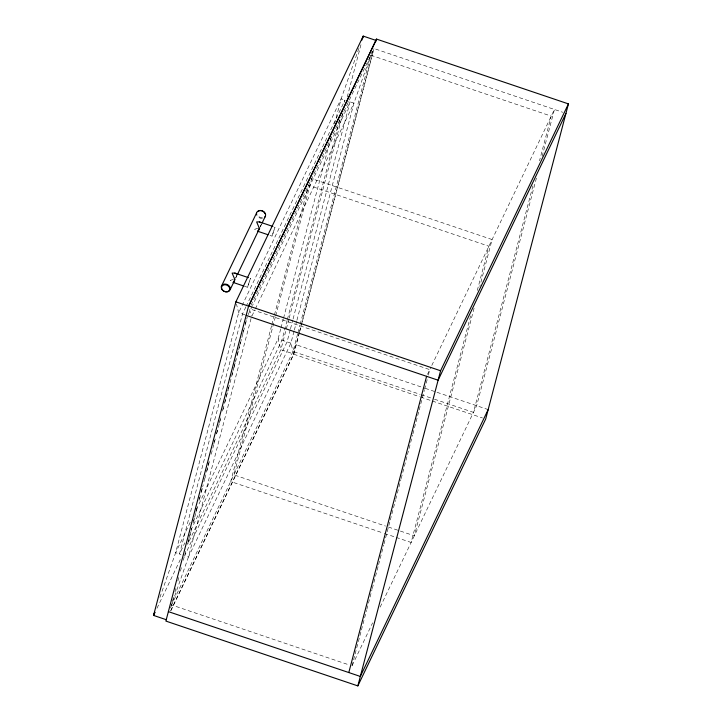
<?xml version="1.0" encoding="UTF-8"?>
<svg xmlns="http://www.w3.org/2000/svg" width="722" height="722" viewBox="0 0 722 722"><rect width="100%" height="100%" fill="white"/><g stroke="black" fill="none" stroke-linecap="round" stroke-linejoin="round"><path stroke-width="0.54" stroke-dasharray="3.61 2.71" d="M173.569 597.329L171.565 604.955L348.798 664.8M174.995 591.887L176.141 587.528M177.856 580.993L179.002 576.634M180.428 571.192L181.574 566.833M183.289 560.299L184.435 555.94M188.153 541.78L191.583 528.712M193.586 521.094L194.444 517.827M195.87 512.376L197.016 508.017M199.019 500.4L199.877 497.133M201.303 491.682L202.449 487.332M203.875 481.881L205.021 477.531M206.736 470.988L209.597 460.104M213.883 443.768L215.03 439.409M216.465 433.958L217.891 428.516M219.317 423.074L220.463 418.715M222.466 411.089L223.324 407.822M224.75 402.38L227.61 391.486M227.899 390.394L228.757 387.127M231.906 375.151L233.901 367.525M234.19 366.433L235.904 359.899M237.339 354.457L239.334 346.831M239.623 345.748L241.338 339.205M242.772 333.763L243.91 329.403M245.345 323.961L246.771 318.519M184.895 554.64L185.753 551.364M187.756 543.729L191.763 528.45M193.198 522.999L197.214 507.719M199.498 498.992L203.225 484.805M204.949 478.262L209.524 460.798M211.248 454.255L215.255 438.985M216.69 433.525L221.275 416.071M222.99 409.518L228.152 389.88M228.432 388.788L233.594 369.15M233.883 368.058L247.339 316.777M271.589 325.793L230.697 481.529L383.373 533.089M271.878 324.701L274.161 315.992M274.45 314.9L308.474 185.292L488.911 246.229L477.188 290.876M275.362 316.94L233.892 474.859L385.503 526.058M275.642 315.848L311.678 178.623L492.106 239.551L479.814 286.39M280.687 329.033L278.105 338.853L196.528 509.118M280.975 327.941L283.268 319.205M283.556 318.122L331.389 135.907M334.548 123.904L341.136 98.815L359.475 46.731M287.103 320.505L281.95 340.143L191.14 529.677M287.392 319.413L340.387 117.569M344.394 102.289L344.972 100.105L246.392 305.848M288.89 319.187L280.885 349.674L187.585 544.415M289.179 318.095L343.203 112.316M347.21 97.073L361.217 43.717M290.217 329.873L287.067 341.876L184.606 555.723L188.442 557.023L290.903 343.167L294.053 331.172M290.506 328.781L292.798 320.054M293.087 318.962L350.089 101.838L252.483 305.55M294.341 330.08L296.634 321.353M296.923 320.261L353.933 103.129L372.272 51.054M297.599 334.015L293.024 351.443L420.078 394.347M297.888 332.923L299.892 325.306M300.181 324.214L370.81 55.206L551.238 116.134L539.514 160.789M299.404 332.219L293.683 353.997L170.735 610.604M299.684 331.127L373.436 50.224M170.753 610.929L293.746 354.222L299.368 332.788M299.657 331.705L301.94 322.987M302.229 321.904L374.005 48.536L562.754 112.271M352.002 665.883L354.863 654.989M355.143 653.906L361.153 631.037M361.433 629.945L366.586 610.343M366.866 609.251L372.02 589.648M372.299 588.556L378.31 565.687M378.59 564.595L383.743 544.993M384.023 543.901L390.033 521.031M390.313 519.939L395.466 500.337M395.746 499.254L400.9 479.643M401.179 478.56L407.19 455.69M407.47 454.598L412.623 434.996M412.903 433.904L418.913 411.035M419.202 409.943L424.346 390.34M424.635 389.248L427.207 379.447M428.345 375.088L429.78 369.646L250.417 309.07M470.609 315.929L411.134 542.466L396.188 537.421M474.092 308.168L414.329 535.796L386.568 526.419M532.935 185.843L473.461 412.37L432.893 398.67M536.419 178.081L476.655 405.701L379.916 607.617M542.141 156.295L554.433 109.464L431.44 366.171M159.923 597.347L175.645 552.7L238.675 312.662L341.136 98.815L345.396 100.25M170.482 608.041L188.442 557.023L251.464 316.985L254.866 309.891M235.571 278.385L237.015 275.362M260.182 227.015L261.635 223.991M245.913 306.868L242.511 313.962L179.489 554L184.832 542.854M251.012 305.235L374.005 48.536M248.115 314.675L251.996 306.57M255.353 308.881L353.933 103.129L346.461 100.611M190.22 522.295L175.645 552.7L180.978 554.505M156.963 608.312L180.292 559.631M171.285 605.532L296.228 344.773L424.346 388.039M427.496 374.411L430.953 367.182M352.21 665.449L372.624 622.842M272.059 236.112L274.974 227.15L272.059 236.112L269.974 235.408M247.538 287.284L250.453 278.331L247.538 287.284L244.415 286.237M260.137 226.5L261.382 224.515M235.616 277.681L236.861 275.696L236.572 274.008M257.691 228.242L254.713 229.28L256.454 230.832M233.17 279.423L230.192 280.461L231.933 282.013M245.074 314.828L238.675 312.662L236.446 304.007M425.258 388.346L436.088 392.001M436.99 392.308L488.171 409.591M421.143 394.708L431.819 398.309M293.746 354.222L419.572 396.721M420.646 397.082L431.305 400.683M432.37 401.044L482.495 417.966M384.438 533.45L395.115 537.06M249.523 309.413L251.193 315.902M262.429 218.36A4.72 3.754 25.6 0 1 256.996 215.625M262.411 217.62A4.179 3.33 25.6 0 1 258.458 216.284M290.903 343.167L278.105 338.853L280.885 349.674L293.683 353.997L290.903 343.167"/><path stroke-width="1.08" d="M235.895 301.841L248.693 306.164L376.009 40.423L363.22 36.1L235.895 301.841L153.56 615.415L166.358 619.738M248.63 305.929L165.889 621.082L357.841 685.9L485.689 419.049L568.44 103.896L376.487 39.078L248.63 305.929L440.582 370.756L568.44 103.896M362.643 38.275L363.22 36.1L361.722 40.351M375.936 41.181L376.487 39.078M348.807 672.552L426.585 376.315M357.841 685.9L440.582 370.756M154.689 612.229L153.56 615.415L155.022 612.373M221.347 286.453L256.581 212.918M230.255 289.468L235.083 279.396M237.502 274.36L259.703 228.017M262.113 222.981L265.488 215.932M565.958 113.354L438.101 380.205L246.148 315.388M488.171 409.591L360.323 676.442L168.37 611.624M233.459 282.167L234.37 280.885L234.424 278.493L232.123 273.106L234.84 273.06L248.368 277.627M257.98 230.995L258.891 229.704L258.945 227.313L256.644 221.925L259.36 221.88L272.889 226.446M257.492 231.184L267.898 234.704M232.971 282.365L243.377 285.885M259.36 221.88L261.093 222.827M234.84 273.06L236.572 274.008M222.62 285.452A4.215 3.357 25.6 0 0 221.762 288.71A4.179 3.33 25.6 0 0 226.898 291.751A4.215 3.357 25.6 0 0 229.506 287.78A4.179 3.33 25.6 0 0 226.509 285.037A4.179 3.33 25.6 0 0 222.656 285.515M256.689 214.957A4.756 3.781 25.6 0 1 262.032 210.752A4.756 3.781 25.6 0 1 264.469 217.584M258.178 211.347A4.179 3.33 25.6 0 1 262.032 210.869A4.179 3.33 25.6 0 1 265.028 213.658M221.464 288.52A4.72 3.754 25.6 0 0 229.181 291.101A4.72 3.754 25.6 0 0 226.735 284.333A4.72 3.754 25.6 0 0 221.464 288.52"/></g></svg>
